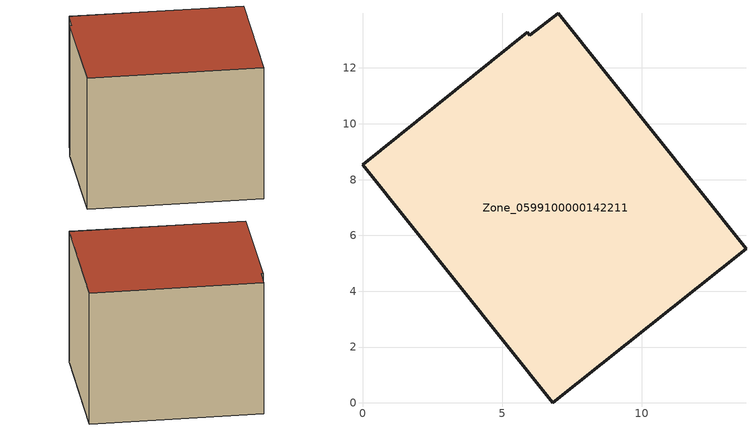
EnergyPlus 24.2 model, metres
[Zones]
Zone_0599100000142211
 floor ground (C_G): 0,8.54 5.91,13.27 5.99,13.18 7.01,13.96 13.74,5.53 6.81,0 z0
 wall outside (C_F): 0,8.54 6.81,0 13.74,5.53 7.01,13.96 5.99,13.18 5.91,13.27 0,8.54 z0:8.87
 roof outside (C_R): 5.91,13.27 0,8.54 6.81,0 13.74,5.53 7.01,13.96 5.99,13.18 z8.87
[BUILDING]
Pand.0599100000142211: North Axis=0; Terrain=City; Loads Convergence Tolerance Value=0.04; Temperature Convergence Tolerance Value=0.4; Solar Distribution=FullExterior; Maximum Number of Warmup Days=25; Minimum Number of Warmup Days=1
[Site:Location]
Rotterdam.The.Hague.AP_ZH_NLD Design_Conditions: Latitude=51.96; Longitude=4.45; Time Zone=1; Elevation=-4.5
[SITE:GROUNDTEMPERATURE:BUILDINGSURFACE]
18, 18, 18, 18, 18, 18, 18, 18, 18, 18, 18, 18
[MATERIAL] Thermal Absorptance=0.9; Solar Absorptance=0.7; Visible Absorptance=0.7
Name | Roughness | Thickness | Conductivity | Density | Specific Heat
G.D.1965 | MediumSmooth | 0.15 | 1 | 540 | 1210
F.D.1965 | Rough | 0.3 | 0.857143 | 1920 | 840
R.D.1965 | MediumRough | 0.2 | 0.08 | 1500 | 1000
[CONSTRUCTION]
C_G: G.D.1965
C_F: F.D.1965
C_R: R.D.1965
[ZONE]
Zone_0599100000142211: Type=1; Multiplier=1; Ceiling Height=Autocalculate; Volume=Autocalculate; Floor Area=autocalculate; Part of Total Floor Area=Yes
[ZONEINFILTRATION:DESIGNFLOWRATE]
Infil_Zone_0599100000142211: Zone or ZoneList or Space or SpaceList=Zone_0599100000142211; Schedule=AlwaysOn; Design Flow Rate Calculation Method=Flow/Area; Flow Rate per Floor Area=0.0042; Constant Term Coefficient=1; Temperature Term Coefficient=0; Velocity Term Coefficient=0; Velocity Squared Term Coefficient=0
[HVACTEMPLATE:ZONE:IDEALLOADSAIRSYSTEM]
Zone_0599100000142211: Maximum Heating Supply Air Temperature=50; Minimum Cooling Supply Air Temperature=13; Maximum Heating Supply Air Humidity Ratio=0.0156; Minimum Cooling Supply Air Humidity Ratio=0.0077; Heating Limit=NoLimit; Cooling Limit=NoLimit; Dehumidification Control Type=ConstantSensibleHeatRatio; Cooling Sensible Heat Ratio=0.7; Dehumidification Setpoint=60; Humidification Control Type=None; Humidification Setpoint=30; Outdoor Air Method=None; Outdoor Air Flow Rate per Person=0.00944; Outdoor Air Flow Rate per Zone Floor Area=0; Outdoor Air Flow Rate per Zone=0; Demand Controlled Ventilation Type=None; Outdoor Air Economizer Type=NoEconomizer; Heat Recovery Type=None; Sensible Heat Recovery Effectiveness=0.7; Latent Heat Recovery Effectiveness=0.65
[ZONECONTROL:THERMOSTAT]
ThermostatControl_Zone_0599100000142211: Zone or ZoneList=Zone_0599100000142211; Control Type Schedule=DualSetpointControlType; Control 1=Thermostat_Zone_0599100000142211; Temperature Difference Between Cutout And Setpoint=0
[THERMOSTATSETPOINT:DUALSETPOINT]
Thermostat_Zone_0599100000142211: Heating Setpoint Temperature Schedule=HeatingSetpoint_Zone_0599100000142211; Cooling Setpoint Temperature Schedule=CoolingSetpoint_Zone_0599100000142211
[SCHEDULE:COMPACT]
HeatingSetpoint_Zone_0599100000142211: Through: 12/31, For: AllDays, Until: 24:00, 21
CoolingSetpoint_Zone_0599100000142211: Through: 12/31, For: AllDays, Until: 24:00, 24
DualSetpointControlType: Through: 12/31, For: AllDays, Until: 24:00, 4
AlwaysOn: Through: 12/31, For: AllDays, Until: 24:00, 1
